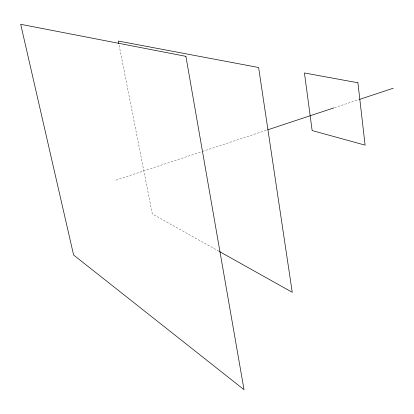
<?xml version="1.0" encoding="UTF-8"?>
<svg xmlns="http://www.w3.org/2000/svg" width="414" height="414" viewBox="0 0 414 414"><rect width="100%" height="100%" fill="white"/><g stroke="black" fill="none" stroke-linecap="round" stroke-linejoin="round"><path stroke-width="0.31" stroke-dasharray="2.07 1.55" d="M115.941 180.126L201.675 151.71M202.291 151.508L267.139 130.017M334.434 107.718L358.959 99.588M218.902 251.226L152.321 213.95L118.906 44.21"/><path stroke-width="0.62" d="M267.749 129.815L333.819 107.919M359.575 99.386L393.3 88.208M219.467 251.541L292.253 292.3L258.615 67.508L118.28 41.043L118.782 43.573M357.903 82.769L304.445 72.968L312.151 130.55L365.107 145.148L357.903 82.769M185.902 56.335L20.7 24.307L73.609 255.019L244.027 389.693L185.902 56.335"/></g></svg>
